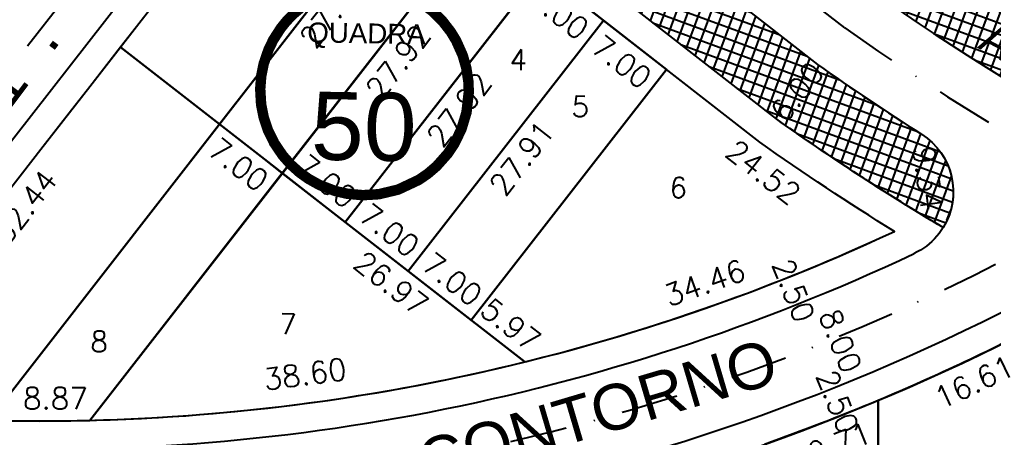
# Model space of a CAD drawing. Header units: millimetres. Extents: x -4430026 to 4783824, y 584 to 9593110.
# Drawn here: x 2830.6 to 2916.1, y 740.9 to 777.6 of the extents above; entities that cross this region are included whole.
import ezdxf
from ezdxf.enums import TextEntityAlignment as Align

# ---------------------------------------------------------------- set-up
doc = ezdxf.new("R2010")
doc.units = ezdxf.units.MM
doc.linetypes.add('CONTINUO', pattern=[0])
doc.linetypes.add('DASHDOT', pattern=[1, 0.5, -0.25, 0, -0.25])
for name, color, linetype in [('Bra-Rua Calçadas', 1, 'Continuous'), ('Calçada', 1, 'Continuous'), ('Cota', 8, 'Continuous'), ('EIXO DAS VIAS', 252, 'DASHDOT'), ('Lotes', 2, 'Continuous'), ('Nomes de Ruas', 3, 'Continuous'), ('Numero de lotes', 5, 'Continuous'), ('númeraçãoquadras', 4, 'Continuous'), ('TXT A.VERDES', 7, 'Continuous'), ('Área Verde Alameda etc.', 92, 'Continuous')]:
    doc.layers.add(name, color=color, linetype=linetype)
doc.styles.add('arcad1', font='romans.shx')
doc.styles.add('ARIAL', font='arial.ttf', dxfattribs={"height": 0.25})
doc.styles.add('ROMANS', font='romans.shx')
doc.styles.add('STYLE1', font='sanss___.ttf')
doc.dimstyles.new('BOLA100', dxfattribs={"dimscale": 0, "dimtxt": 1.9, "dimasz": 0.18, "dimexe": 0.18, "dimexo": 0.063, "dimgap": 0, "dimtad": 1, "dimzin": 4, "dimdsep": 46, "dimtxsty": 'ROMANS', "dimcen": 0.09, "dimse1": 1, "dimse2": 1, "dimsd1": 1, "dimsd2": 1, "dimclrt": 256, "dimaunit": 1, "dimadec": 4, "dimazin": 0, "dimtfac": 1.2, "dimtix": 1, "dimtmove": 2, "dimatfit": 3, "dimfxl": 1, "dimtvp": 2, "dimtolj": 1, "dimtzin": 4, "dimarcsym": 0})
pattern_1 = [(69.82082076021932, (-350710.3129513949, -9590084.730252339), (-0.8940340631347666, 0.3285716724776191), []), (159.8208207602193, (-350710.3129513949, -9590084.730252339), (-0.3285716724776191, -0.8940340631347666), [])]

# ---------------------------------------------------------------- blocks, each defined once
blk = doc.blocks.new('*D6766')
at = {"layer": 'DEFPOINTS', "color": 0}
for p in [(2904.278294344885, 744.7614598498234), (2904.321603775943, 728.9253766797967), (2907.217507705436, 728.9332965644195)]:
    blk.add_point(p, dxfattribs=at)
at = {"layer": 'Cota', "insert": (2908.14584943719, 736.8539362543552), "char_height": 1.9, "attachment_point": 5, "rotation": 270.156695402485, "style": 'ROMANS'}
blk.add_mtext('\\A1;15.84', dxfattribs=at)
blk = doc.blocks.new('*D6767')
at = {"layer": 'DEFPOINTS', "color": 0}
for p in [(2904.903984190772, 744.1757450292464), (2905.954886727954, 744.178619097967), (2906.044001864257, 711.5936909188074)]:
    blk.add_point(p, dxfattribs=at)
at = {"layer": 'Cota', "insert": (2905.898538206206, 727.8858790446073), "char_height": 1.9, "attachment_point": 5, "rotation": 270.15669540356384, "style": 'ROMANS'}
blk.add_mtext('\\A1;32.59', dxfattribs=at)
blk = doc.blocks.new('*D6837')
at = {"layer": 'DEFPOINTS', "color": 0}
for p in [(2839.449506690247, 775.1869332604592, 51.85376853344381), (2841.756155622573, 773.3908407453043), (2819.521440312719, 749.5941240676236, 51.85376853344382)]:
    blk.add_point(p, dxfattribs=at)
at = {"layer": 'Cota', "insert": (2831.042557975942, 761.1780911184549), "char_height": 1.9, "attachment_point": 5, "rotation": 52.09357717126557, "style": 'ROMANS'}
blk.add_mtext('\\A1;32.44', dxfattribs=at)
blk = doc.blocks.new('*D6840')
at = {"layer": 'DEFPOINTS', "color": 0}
for p in [(2870.806111484288, 786.1588204242778), (2873.146229899458, 784.3366666003567), (2853.651780634639, 764.128207514111)]:
    blk.add_point(p, dxfattribs=at)
at = {"layer": 'Cota', "insert": (2863.819500012089, 773.9050151188198), "char_height": 1.9, "attachment_point": 5, "rotation": 52.093577155297616, "style": 'ROMANS'}
blk.add_mtext('\\A1;27.92', dxfattribs=at)
blk = doc.blocks.new('*D6841')
at = {"layer": 'DEFPOINTS', "color": 0}
for p in [(2865.286855214728, 790.464380731855), (2867.36005799916, 788.8500631158881), (2848.128674099675, 768.4288230799627)]:
    blk.add_point(p, dxfattribs=at)
at = {"layer": 'Cota', "insert": (2858.031402979158, 778.415939263378), "char_height": 1.9, "attachment_point": 5, "rotation": 52.0935771579244, "style": 'ROMANS'}
blk.add_mtext('\\A1;27.93', dxfattribs=at)
blk = doc.blocks.new('*D6842')
at = {"layer": 'DEFPOINTS', "color": 0}
for p in [(2856.613738225295, 797.2302612141261, 51.85376853344381), (2858.920387151305, 795.434168703026), (2839.449506690247, 775.1869332604597, 51.85376853344382)]:
    blk.add_point(p, dxfattribs=at)
at = {"layer": 'Cota', "insert": (2849.58870692319, 784.9961596981623), "char_height": 1.9, "attachment_point": 5, "rotation": 52.0935771579244, "style": 'ROMANS'}
blk.add_mtext('\\A1;27.94', dxfattribs=at)
blk = doc.blocks.new('*D6845')
at = {"layer": 'DEFPOINTS', "color": 0}
for p in [(2848.128674099675, 768.4288230799625), (2853.651780630915, 764.1282075159738, 51.85376853344381), (2851.978365228315, 761.9791078352746)]:
    blk.add_point(p, dxfattribs=at)
at = {"layer": 'Cota', "insert": (2849.800466932823, 764.8789800756765), "char_height": 1.9, "attachment_point": 5, "rotation": 322.09357716465945, "style": 'ROMANS'}
blk.add_mtext('\\A1;7.00', dxfattribs=at)
blk = doc.blocks.new('*D6846')
at = {"layer": 'DEFPOINTS', "color": 0}
for p in [(2853.651780631846, 764.1282075159736, 51.85376853344381), (2874.930905237781, 747.5590296593048), (2873.257489825697, 745.4099299664254)]:
    blk.add_point(p, dxfattribs=at)
at = {"layer": 'Cota', "insert": (2863.201582495564, 754.444083356643), "char_height": 1.9, "attachment_point": 5, "rotation": 322.09357716465945, "style": 'ROMANS'}
blk.add_mtext('\\A1;26.97', dxfattribs=at)
blk = doc.blocks.new('*D6849')
at = {"layer": 'DEFPOINTS', "color": 0}
for p in [(2876.325367742671, 781.8532601204256), (2881.844624013627, 777.5476998091231), (2880.098999285352, 775.3100002949641)]:
    blk.add_point(p, dxfattribs=at)
at = {"layer": 'Cota', "insert": (2877.923696959004, 778.2118220733771), "char_height": 1.9, "attachment_point": 5, "rotation": 322.04228123399696, "style": 'ROMANS'}
blk.add_mtext('\\A1;7.00', dxfattribs=at)
blk = doc.blocks.new('*D6850')
at = {"layer": 'DEFPOINTS', "color": 0}
for p in [(2881.844624013627, 777.5476998091231), (2887.363880277599, 773.2421395015456), (2885.618255550227, 771.0044399885451)]:
    blk.add_point(p, dxfattribs=at)
at = {"layer": 'Cota', "insert": (2883.442953226953, 773.9062617645598), "char_height": 1.9, "attachment_point": 5, "rotation": 322.04228123399696, "style": 'ROMANS'}
blk.add_mtext('\\A1;7.00', dxfattribs=at)
blk = doc.blocks.new('*D6851')
at = {"layer": 'DEFPOINTS', "color": 0}
for p in [(2887.363880277599, 773.2421395034082), (2907.37210592114, 759.0212106742454), (2904.953613019801, 755.9209679344033)]:
    blk.add_point(p, dxfattribs=at)
at = {"layer": 'Cota', "insert": (2895.870260096949, 764.2117455887635), "char_height": 1.9, "attachment_point": 5, "rotation": 322.04228123399696, "style": 'ROMANS'}
blk.add_mtext('\\A1;24.52', dxfattribs=at)
blk = doc.blocks.new('*D6852')
at = {"layer": 'DEFPOINTS', "color": 0}
for p in [(2876.325367742671, 781.8532601222882), (2878.498702085322, 780.1609741883303), (2859.174887167277, 759.827591953848)]:
    blk.add_point(p, dxfattribs=at)
at = {"layer": 'Cota', "insert": (2869.17389733954, 769.7317950733984), "char_height": 1.9, "attachment_point": 5, "rotation": 52.09357719269033, "style": 'ROMANS'}
blk.add_mtext('\\A1;27.92', dxfattribs=at)
blk = doc.blocks.new('*D6853')
at = {"layer": 'DEFPOINTS', "color": 0}
for p in [(2881.844624013627, 777.5476998091228), (2883.990368916828, 775.876896633941), (2864.69799369712, 755.5269763898593)]:
    blk.add_point(p, dxfattribs=at)
at = {"layer": 'Cota', "insert": (2874.667489300714, 765.4501898938859), "char_height": 1.9, "attachment_point": 5, "rotation": 52.093577170620655, "style": 'ROMANS'}
blk.add_mtext('\\A1;27.91', dxfattribs=at)
blk = doc.blocks.new('*D6855')
at = {"layer": 'DEFPOINTS', "color": 0}
for p in [(2853.651780631846, 764.1282075178365), (2859.705643770225, 760.5092211786805), (2859.174887167277, 759.8275919519849)]:
    blk.add_point(p, dxfattribs=at)
at = {"layer": 'Cota', "insert": (2857.527745471881, 763.4090934196267), "char_height": 1.9, "attachment_point": 5, "rotation": 322.0935771863186, "style": 'ROMANS'}
blk.add_mtext('\\A1;7.00', dxfattribs=at)
blk = doc.blocks.new('*D6856')
at = {"layer": 'DEFPOINTS', "color": 0}
for p in [(2859.174887167277, 759.827591953848), (2865.228750294642, 756.2086056115654), (2864.697993696655, 755.526976391722)]:
    blk.add_point(p, dxfattribs=at)
at = {"layer": 'Cota', "insert": (2863.050852000078, 759.108477851087), "char_height": 1.9, "attachment_point": 5, "rotation": 322.09357716670235, "style": 'ROMANS'}
blk.add_mtext('\\A1;7.00', dxfattribs=at)
blk = doc.blocks.new('*D6857')
at = {"layer": 'DEFPOINTS', "color": 0}
for p in [(2864.69799369712, 755.5269763898591), (2870.751856832002, 751.9079900493875), (2870.221100231154, 751.2263608258706)]:
    blk.add_point(p, dxfattribs=at)
at = {"layer": 'Cota', "insert": (2868.573958535537, 754.8078622903893), "char_height": 1.9, "attachment_point": 5, "rotation": 322.09357716670235, "style": 'ROMANS'}
blk.add_mtext('\\A1;7.00', dxfattribs=at)
blk = doc.blocks.new('*D6858')
at = {"layer": 'DEFPOINTS', "color": 0}
for p in [(2870.221100230689, 751.2263608258706), (2875.461661839242, 748.2406588842075), (2874.930905237316, 747.559029659305)]:
    blk.add_point(p, dxfattribs=at)
at = {"layer": 'Cota', "insert": (2873.690414305745, 750.8238889255524), "char_height": 1.9, "attachment_point": 5, "rotation": 322.09357716670235, "style": 'ROMANS'}
blk.add_mtext('\\A1;5.97', dxfattribs=at)
blk = doc.blocks.new('*D7279')
at = {"layer": 'DEFPOINTS', "color": 0}
for p in [(2897.621576434454, 754.8199626748005), (2898.10290039789, 752.3217582718407), (2898.541685316698, 752.4954412952552)]:
    blk.add_point(p, dxfattribs=at)
at = {"layer": 'Cota', "insert": (2898.526164081055, 753.83366033689), "char_height": 1.9, "attachment_point": 5, "rotation": 291.595008623545, "style": 'ROMANS'}
blk.add_mtext('\\A1;2.50', dxfattribs=at)
blk = doc.blocks.new('*D7280')
at = {"layer": 'DEFPOINTS', "color": 0}
for p in [(2898.541685316699, 752.4954412952551), (2901.031987118988, 744.8779306542617), (2901.047015510937, 744.8838793011791)]:
    blk.add_point(p, dxfattribs=at)
at = {"layer": 'Cota', "insert": (2902.645714391359, 749.4001657367237), "char_height": 1.9, "attachment_point": 5, "rotation": 291.5950086537257, "style": 'ROMANS'}
blk.add_mtext('\\A1;8.00', dxfattribs=at)
blk = doc.blocks.new('*D7281')
at = {"layer": 'DEFPOINTS', "color": 0}
for p in [(2901.031987118988, 744.8779306542617), (2901.94605444324, 742.5510269366694), (2901.967121285744, 742.5593657668085)]:
    blk.add_point(p, dxfattribs=at)
at = {"layer": 'Cota', "insert": (2902.390386520921, 744.0712639091341), "char_height": 1.9, "attachment_point": 5, "rotation": 291.5950086537257, "style": 'ROMANS'}
blk.add_mtext('\\A1;2.50', dxfattribs=at)
blk = doc.blocks.new('*D7297')
at = {"layer": 'DEFPOINTS', "color": 0}
for p in [(2848.468984551132, 1000.734205124948), (2885.579583106899, 673.4793696813771)]:
    blk.add_point(p, dxfattribs=at)
at = {"layer": 'Cota', "insert": (2884.899862245527, 679.4733968843261), "char_height": 1.9, "attachment_point": 5, "rotation": 276.46968610115937, "style": 'ROMANS'}
blk.add_mtext('\\A1;R329.35', dxfattribs=at)
blk = doc.blocks.new('*D7298')
at = {"layer": 'DEFPOINTS', "color": 0}
for p in [(2848.468984550667, 1000.734205134262), (2887.72685660502, 665.6739421934376)]:
    blk.add_point(p, dxfattribs=at)
at = {"layer": 'Cota', "insert": (2888.422018329484, 659.7408374641575), "char_height": 1.9, "attachment_point": 5, "rotation": 276.68268288777205, "style": 'ROMANS'}
blk.add_mtext('\\A1;R337.35', dxfattribs=at)
blk = doc.blocks.new('*D7620')
at = {"layer": 'DEFPOINTS', "color": 0}
for p in [(2900.624901506921, 773.6776868142676), (2896.93490429978, 768.946503916804), (2897.734407788402, 768.3229461926467)]:
    blk.add_point(p, dxfattribs=at)
at = {"layer": 'Cota', "insert": (2898.830304212302, 771.2727858116045), "char_height": 1.9, "attachment_point": 5, "rotation": 52.0482196628528, "style": 'ROMANS'}
blk.add_mtext('\\A1;6.00', dxfattribs=at)
blk = doc.blocks.new('NUM_quadra')
at = {"color": 6, "const_width": 0.02}
blk.add_lwpolyline([(-0.0133520432061038, 0.1995538096409646), (-0.03396137207856104, 0.197095472313652), (-0.0578817124285985, 0.1914411329007772), (-0.07790545024554181, 0.1842029880920486), (-0.0980839678893761, 0.1742972611462264), (-0.1207629871017981, 0.1594249069193736), (-0.1377379490426744, 0.1450112319564166), (-0.1520556984439002, 0.1299194541657934), (-0.1625180437624446, 0.1165670856272393), (-0.1764344977441241, 0.09418528550563855), (-0.1852438537613963, 0.07539704665055813), (-0.1940684209960429, 0.04834716095183544), (-0.1985176143253418, 0.02430548914494118), (-0.2, 2.449293598294707e-17), (-0.1977479207858246, -0.02992924698156066), (-0.1921041628016216, -0.05564162681201971), (-0.1838936225002688, -0.07863291679524947), (-0.1712831141684111, -0.1032574200760946), (-0.1545538230998021, -0.126937448238237), (-0.1388948904680539, -0.143903472514972), (-0.1218702926523065, -0.1585800484576833), (-0.1045798103362554, -0.1704789232428245), (-0.08309400008057272, -0.1819213762882465), (-0.05305444697320133, -0.1928347107145593), (-0.03024527360995229, -0.1976998316242559), (-3.673940397442059e-17, -0.2), (0.03093315800827364, -0.1975933696651666), (0.06772550614199915, -0.1881841008635162), (0.1069104891608479, -0.1690270608730692), (0.1240420910364873, -0.1568870920480579), (0.1407237443089076, -0.1421155437933556), (0.1613804970022024, -0.118136934052489), (0.1736687274357323, -0.09919260612995974), (0.1869657857282061, -0.0710196801389201), (0.1962420223455323, -0.03858845249210724), (0.2, 0), (0.1989460999390915, 0.02050486086334195), (0.1943382022861565, 0.04725106487884616), (0.1870936531840374, 0.07068214016462095), (0.1741307933804454, 0.09837919900414235), (0.1635485483198982, 0.1151167769808291), (0.147166134549038, 0.1354331157505226), (0.1285083774114599, 0.1532501123493023), (0.1062576314788641, 0.1694382358043837), (0.07819320380287934, 0.1840810225934259), (0.05327206202334694, 0.1927747063485785), (0.02666753040880443, 0.1982141337591634), (1.224646799147353e-17, 0.2)], close=True, dxfattribs=at)
blk.add_circle((0, 0), 0.2)
at = {"color": 3, "insert": (-0.1114319926046001, 0.1285282569724242), "char_height": 0.038, "width": 0.2663, "attachment_point": 1, "style": 'STYLE1'}
blk.add_mtext('\\fArial|b0|i0|c0|p34;QUADRA', dxfattribs=at)
at = {"color": 3, "style": 'STYLE1'}
blk.add_attdef('00', text='', height=0.13, dxfattribs=at).set_placement((-2.886579864025407e-15, -0.1334628551621867), align=Align.CENTER)

msp = doc.modelspace()

# ---------------------------------------------------------------- hatches: boundary and pattern name
at = {"layer": 'Área Verde Alameda etc.'}
h = msp.add_hatch(dxfattribs=at)
h.set_pattern_fill('ANSI37', color=256, scale=0.3, angle=24.82082076021936, style=0)
h.set_pattern_definition(pattern_1)
edge = h.paths.add_edge_path()
edge.add_line((2901.171908753795, 791.0721298102776), (2870.063660260626, 815.3159162775169))
edge.add_arc((2868.834247749053, 813.7384040356169), 1.999999999239229, 52.06942057050714, 142.0935772170054)
edge.add_line((2867.256217311007, 814.9671513382832), (2866.007392318324, 813.3633359373102))
edge.add_arc((2867.585422756138, 812.1345886327813), 2.000000000262974, 142.093577170805, 232.0422812626653)
edge.add_line((2866.355263161344, 810.5576589033494), (2905.398265087848, 780.1002944969127))
edge.add_arc((3024.396313789695, 948.4351791106651), 206.1484149169539, 234.7430286820938, 264.4793448035696)
edge.add_arc((3004.756299685791, 745.2336900420974), 1.99999999886292, 264.4793447441222, 349.8062617073801)
edge.add_arc((3034.282748342886, 739.9243746605257), 28.00000000269185, 165.4188903751933, 169.8062616886033, ccw=False)
edge.add_arc((3005.248981591651, 747.4768834077308), 1.999999999638153, 345.4188903867997, 444.5572813103912)
edge.add_arc((3024.396313793304, 948.4351791088025), 199.8684149182123, 231.9369935703489, 264.55728130797, ccw=False)
h = msp.add_hatch(dxfattribs=at)
h.set_pattern_fill('ANSI37', color=256, scale=0.3, angle=24.82082076021936, style=0)
h.set_pattern_definition(pattern_1)
edge = h.paths.add_edge_path()
edge.add_arc((3024.396313778403, 948.4351791013519), 214.1484149045882, 234.6920930982369, 237.6307419720217)
edge.add_arc((2906.534643467794, 762.4944593646119), 5.999999999123097, -31.588454500512626, 57.630741955280314, ccw=False)
edge.add_arc((3024.39631374505, 948.4351791125277), 220.1484148961538, 236.6238872241187, 239.1923490346319, ccw=False)
edge.add_arc((3024.396313750405, 948.4351791143904), 220.148414900698, 234.6557278842175, 236.62388722322152, ccw=False)
edge.add_line((2897.043080651072, 768.8621338028947), (2856.17520979453, 800.7362618092934))
edge.add_arc((2860.909301107446, 797.0500198957066), 6.000000000375581, 52.042281285438776, 142.0935771677316, ccw=False)
edge.add_line((2864.599779890255, 801.7808090858648), (2900.624901506921, 773.6776868142674))

# ---------------------------------------------------------------- linework, layer by layer
at = {"layer": 'Bra-Rua Calçadas'}
for points in [[(2901.171908753795, 791.0721298102776), (2870.063660260626, 815.3159162775169, 0.4143370552905027), (2867.256217311007, 814.9671513382832), (2866.007392318324, 813.3633359373102, 0.4139513645019107), (2866.355263161344, 810.5576589033494), (2905.398265087848, 780.1002944969127, 0.1304821948115216), (3004.563890508247, 743.2429668810705, 0.390521805094207), (3006.724729595577, 744.879735684071, -0.01914585761048461), (3007.184566041326, 746.9733828250805, 0.4617386958503184), (3005.438682711554, 749.4678664524595, -0.1433018658670353)], [(2911.64563848857, 759.3515737653265, -0.01979732980327878), (2897.043080651538, 768.8621338028947), (2856.17520979453, 800.7362618092934, -0.4144758088464731), (2864.599779890721, 801.7808090858648), (2900.624901506921, 773.6776868142674, 0.01282297735462545), (2909.746885638555, 767.5621511675904, -0.410227742223652), (2911.645638489035, 759.3515737653265, -0.410227742223652)], [(2900.624901506921, 773.6776868142674, 0.01282297735462544), (2909.746885638089, 767.562151169453, -0.4102277422096433), (2911.645638488104, 759.3515737671892, -0.01120749804137754), (2903.285486114548, 764.5942369588206, -0.00858792628494907), (2897.043080651072, 768.8621338028947), (2856.17520979453, 800.7362618092934, -0.414475808846473), (2864.599779890255, 801.7808090858648)]]:
    msp.add_lwpolyline(points, format="xyb", close=True, dxfattribs=at)
at = {"layer": 'Calçada', "lineweight": -3}
msp.add_line((2856.17520979453, 800.7362618092934), (2817.177330221386, 750.6528632529566), dxfattribs=at)
at = {"layer": 'Calçada', "linetype": 'CONTINUO', "lineweight": -3}
msp.add_lwpolyline([(2856.175209792144, 800.736261811156, -0.4144758088546946), (2864.599779887869, 801.7808090877274), (2900.624901504534, 773.6776868161301, 0.01282297735469152), (2909.746885635703, 767.5621511713157, -0.4102277422096433), (2911.645638485717, 759.3515737690518)], format="xyb", dxfattribs=at)
at = {"layer": 'Calçada', "lineweight": -3}
msp.add_lwpolyline([(2911.612517357209, 765.6905815098921, -0.4500905065609491), (2909.094904178624, 757.0681286417434)], format="xyb", dxfattribs=at)
at = {"layer": 'Calçada', "lineweight": -3, "flags": 128}
msp.add_lwpolyline([(2733.247448062395, 734.0569071397672), (2816.053687801455, 732.5759475827704, 0.1509820362862692), (2924.488169216422, 756.0201787744204, 0.1509820362862692)], format="xyb", dxfattribs=at)
at = {"layer": 'Calçada', "lineweight": -3}
msp.add_arc((2832.336272475181, 919.753795592163), 179.8847235656208, 266.6835755198842, 295.258956430846, dxfattribs=at)
at = {"layer": 'EIXO DAS VIAS', "ltscale": 10}
for p, q in [((2859.168388278094, 811.0909756850938, 51.85376853344381), (2801.351841537153, 736.839524440516, 51.85376853344381)), ((2903.011933936608, 776.8887171224246), (2859.158484628295, 811.0987015050391))]:
    msp.add_line(p, q, dxfattribs=at)
at = {"layer": 'EIXO DAS VIAS', "ltscale": 10, "flags": 128}
msp.add_lwpolyline([(2722.602143614424, 738.2479342166821), (2816.263767167331, 736.5728300586829, 0.1585392770966974), (2927.099639855196, 762.1673248410711, 0.1585392770966974)], format="xyb", dxfattribs=at)
at = {"layer": 'EIXO DAS VIAS', "ltscale": 10}
for radius, start, end in [(195.8684149169726, 231.9369934514823, 266.9733504990933), (210.1484149169725, 234.7171972417039, 266.1568491381424)]:
    msp.add_arc((3024.396313790103, 948.4351791069398), radius, start, end, dxfattribs=at)
at = {"layer": 'Lotes'}
for p, q in [((2856.613738225644, 797.2302612159888), (2841.053410133683, 777.2467615418623)), ((2827.880600211547, 742.4250411876033), (2865.286855216475, 790.4643807318548)), ((2865.286855216009, 790.4643807318548), (2848.128674102818, 768.4288230799625)), ((2836.751633830239, 742.4240328949431), (2870.806111484637, 786.1588204242776)), ((2870.806111482774, 786.1588204261402), (2853.651780633127, 764.1282075159738)), ((2859.174887167161, 759.8275919519851), (2876.32536774628, 781.8532601204256)), ((2876.325367748143, 781.8532601167003), (2859.174887165764, 759.8275919519851)), ((2841.053410133683, 777.2467615418623), (2839.449506691528, 775.1869332604597)), ((2864.697993697935, 755.5269763861338), (2881.844624015373, 777.5476998091231)), ((2881.844624015839, 777.5476998091231), (2864.697993697004, 755.5269763861338)), ((2839.449506691528, 775.1869332604597), (2846.550643661862, 769.657570391942)), ((2870.221100229641, 751.2263608221451), (2887.363880281207, 773.2421395015458)), ((2846.550643662793, 769.6575703863541), (2852.07375019217, 765.3569548205028)), ((2852.073750193102, 765.3569548205028), (2857.596856725739, 761.0563392583767)), ((2857.596856725739, 761.0563392583767), (2874.930905235802, 747.559029659305))]:
    msp.add_line(p, q, dxfattribs=at)
at = {"layer": 'Lotes', "lineweight": -3}
for p, q in [((2856.613738225178, 797.2302612159888), (2841.053410132752, 777.2467615399996)), ((2865.286855216475, 790.4643807318548), (2848.128674100955, 768.4288230836878)), ((2870.80611148324, 786.1588204261402), (2853.651780632195, 764.1282075159738)), ((2876.32536774954, 781.8532601167003), (2859.174887164832, 759.8275919501225)), ((2841.053410133683, 777.2467615418623), (2836.752705619076, 771.7235407773892)), ((2881.844624015373, 777.5476998091231), (2864.697993697004, 755.5269763861338)), ((2839.449506690597, 775.1869332604597), (2836.752705620938, 771.7235407773892)), ((2836.752705619076, 771.7235407773892), (2832.452001107262, 766.2003200129161)), ((2836.752705620938, 771.7235407773892), (2835.148891122417, 769.663826724563)), ((2835.148891124745, 769.6638267208377), (2832.452001110056, 766.2003200110535)), ((2832.452001110056, 766.2003200110535), (2830.848275565879, 764.140720196117))]:
    msp.add_line(p, q, dxfattribs=at)
at = {"layer": 'Lotes'}
for points in [[(2822.065773100929, 742.6666503865758, 0.124309074110684), (2907.372105921489, 759.0212106742451, -0.01592871573534303), (2895.550217488651, 766.8559949119131), (2856.613738225178, 797.2302612159888)], [(2822.065772545395, 742.6666504201035, 0.008202843626739835), (2827.880600212013, 742.4250411876033), (2848.128674100024, 768.4288230799625), (2846.550643661862, 769.6575703882168), (2839.449506689665, 775.186933264185), (2836.752705620938, 771.7235407773892), (2835.148891121486, 769.6638267264257), (2832.452001109124, 766.2003200129161), (2830.848275565413, 764.1407201979796), (2819.149868269322, 749.1169291195015)]]:
    msp.add_lwpolyline(points, format="xyb", dxfattribs=at)
for points in [[(2865.286855215543, 790.4643807318548), (2856.613738226109, 797.2302612159888), (2841.053410133683, 777.2467615437249), (2839.449506691528, 775.1869332623223), (2846.550643661396, 769.6575703938047), (2848.12867410049, 768.4288230836878)], [(2870.806111484637, 786.1588204242776), (2865.286855215078, 790.4643807318548), (2848.128674100024, 768.4288230836878), (2852.073750191239, 765.3569548223654), (2853.651780634989, 764.1282075141112)], [(2876.325367744417, 781.853260118563), (2870.806111484637, 786.1588204242776), (2853.651780632195, 764.1282075178365), (2857.596856724807, 761.0563392602394), (2859.174887167626, 759.8275919538478)], [(2870.221100231038, 751.2263608258704), (2857.596856724807, 761.0563392602394), (2853.651780633592, 764.1282075159738), (2870.806111484171, 786.1588204261402), (2887.363880280742, 773.2421395034085)], [(2881.844624013976, 777.5476998091231), (2876.32536774302, 781.8532601204256), (2859.174887166695, 759.8275919519851), (2864.697993697935, 755.5269763879965)], [(2887.363880279345, 773.2421395015458), (2881.844624013976, 777.5476998091231), (2864.697993697469, 755.5269763898591), (2870.221100230572, 751.2263608258704)]]:
    msp.add_lwpolyline(points, close=True, dxfattribs=at)
for points in [[(2848.128674100024, 768.4288230799625), (2846.550643661862, 769.6575703882168), (2839.4495066892, 775.1869332660476), (2836.752705620938, 771.7235407773892), (2835.14889112102, 769.6638267282883), (2832.452001108193, 766.2003200129161), (2830.848275564482, 764.1407201998422), (2819.14986826839, 749.1169291213641, 0.6036217378181143), (2822.065773419907, 742.666650369812, 0.008202842386503378), (2827.880600208287, 742.4250411857406)], [(2895.550217489117, 766.8559949119131), (2887.363880277948, 773.2421395034085), (2870.221100229175, 751.2263608277331), (2874.93090523813, 747.5590296574424, 0.04860603484771073), (2907.372105921489, 759.0212106742451, -0.01592871573534303)], [(2853.651780634524, 764.1282075159738), (2852.07375019217, 765.3569548223654), (2848.128674099558, 768.4288230855504), (2827.880600212013, 742.4250411876033, 0.0125044882543931), (2836.751633829308, 742.4240328968058)], [(2857.596856724807, 761.0563392602394), (2853.651780633592, 764.1282075159738), (2836.751633829308, 742.4240328968058, 0.05445406173444754), (2874.930905237665, 747.5590296574424)], [(2929.411903910675, 747.06418182892, -0.01058061068554407), (2920.977301622612, 751.2631106302629, -0.02182033151408311), (2905.954886727837, 744.178619092379), (2905.99819615936, 728.342535929803), (2918.803011026104, 722.7544486988822)], [(2905.954886728303, 744.1786190961043, -0.01406641325912375), (2895.965411163272, 740.3166877329836), (2896.051477206742, 708.8466592059026), (2906.044001864606, 711.5936909188072)]]:
    msp.add_lwpolyline(points, format="xyb", close=True, dxfattribs=at)
at = {"layer": 'Lotes', "flags": 128}
msp.add_lwpolyline([(2733.202743619086, 731.5573068671415), (2815.92313708678, 730.0778826419751, 0.1436300062362057), (2920.977301623543, 751.2631106321255, 0.1436300062362057)], format="xyb", dxfattribs=at)
msp.add_lwpolyline([(2906.133117001375, 679.0087627433727), (2905.954886728769, 744.1786190942416)], dxfattribs=at)
at = {"layer": 'Área Verde Alameda etc.'}
for points in [[(2901.171908753795, 791.0721298102776), (2870.063660260626, 815.3159162775169, 0.4143370552905027), (2867.256217311007, 814.9671513382832), (2866.007392318324, 813.3633359373102, 0.4139513645019107), (2866.355263161344, 810.5576589033494), (2905.398265087848, 780.1002944969127, 0.1304821948115216), (3004.563890508247, 743.2429668810705, 0.390521805094207), (3006.724729595577, 744.879735684071, -0.01914585761048461), (3007.184566041326, 746.9733828250805, 0.4617386958503184), (3005.438682711554, 749.4678664524595, -0.1433018658670353)], [(2911.64563848857, 759.3515737653265, -0.01979732980327878), (2897.043080651538, 768.8621338028947), (2856.17520979453, 800.7362618092934, -0.4144758088464731), (2864.599779890721, 801.7808090858648), (2900.624901506921, 773.6776868142674, 0.01282297735462545), (2909.746885638555, 767.5621511675904, -0.410227742223652), (2911.645638489035, 759.3515737653265, -0.410227742223652)], [(2900.624901506921, 773.6776868142674, 0.01282297735462544), (2909.746885638089, 767.562151169453, -0.4102277422096433), (2911.645638488104, 759.3515737671892, -0.01120749804137754), (2903.285486114548, 764.5942369588206, -0.00858792628494907), (2897.043080651072, 768.8621338028947), (2856.17520979453, 800.7362618092934, -0.414475808846473), (2864.599779890255, 801.7808090858648)]]:
    msp.add_lwpolyline(points, format="xyb", close=True, dxfattribs=at)

# ---------------------------------------------------------------- block references
at = {"layer": 'númeraçãoquadras', "linetype": 'ByBlock', "extrusion": (0.08441109911141861, -0.001452856403118583, 0.996429955167484)}
ref = msp.add_blockref('NUM_quadra', (820.5005776566334, -2828.18210247898, 344.4456715448655), dxfattribs=dict(at, xscale=45.93175888075766, yscale=45.93175888024863, zscale=45.93175853019476, rotation=270.0385460294471))
ref.add_attrib('00', '50', dxfattribs={"layer": '0', "color": 3, "extrusion": (0.08441109911141861, -0.001452856403118583, 0.996429955167484), "height": 5.971128608923882, "rotation": 270.0385460324998, "style": 'STYLE1'}).set_placement((814.3703986937527, -2828.186226594588, 344.445671544764), align=Align.CENTER)

# ---------------------------------------------------------------- texts
at = {"layer": 'Cota', "char_height": 1.9, "attachment_point": 5, "style": 'ROMANS'}
for s, insert, rotation in [('\\A1;9.34', (2910.296087800687, 763.6796910409371), 277.8426601257463), ('\\A1;34.46', (2890.724271802685, 754.4993120898048, -51.85376853344381), 19.459421191251945), ('\\A1;38.60', (2855.640802654891, 746.4820247833172, -51.85376853344381), 7.660140908689053), ('\\A1;16.61', (2914.379475060372, 745.7840728555361, -51.85376853344381), 25.248317368610383), ('\\A1;8.87', (2833.736625900014, 744.3516692482422, -51.85376853344381), 359.99348768881504), ('\\A1;10.71', (2901.780282508103, 740.1262526512633, -51.85376853344381), 21.136502366164986)]:
    msp.add_mtext(s, dxfattribs=dict(at, insert=insert, rotation=rotation))
at = {"layer": 'Nomes de Ruas', "extrusion": (-0.06624408290801698, -0.0558461081864297, 0.9962393957679576), "style": 'ARIAL'}
msp.add_text('RUA 11  .', height=4, rotation=102.967461719728, dxfattribs=at).set_placement((1234.489488668219, 2644.985989511046, -228.4881014299543), align=Align.MIDDLE_CENTER)
at = {"layer": 'Nomes de Ruas', "extrusion": (-0.08648013943635861, -0.005315242512117075, 0.9962393957679576), "style": 'ARIAL'}
msp.add_text('CONTORNO ', height=3.999999999999999, rotation=102.9674617303421, dxfattribs=at).set_placement((-565.158770173966, 2911.303042643433, -252.3723600263184), align=Align.MIDDLE_CENTER)
at = {"layer": 'Numero de lotes', "style": 'arcad1'}
for s, p in [('4', (2874.356552665458, 774.0861896612237, 103.7075370668876)), ('5', (2879.813308367377, 769.983972817708, 103.7075370668876)), ('6', (2888.405267638957, 762.8594172653297, 103.7075370668876)), ('7', (2854.147288095543, 750.9021091275404, 103.7075370668876)), ('8', (2837.580028881655, 749.3487571068595, 103.7075370668876))]:
    msp.add_text(s, height=1.799999999999999, rotation=358.9753949972398, dxfattribs=at).set_placement(p, align=Align.MIDDLE_CENTER)
at = {"layer": 'TXT A.VERDES', "linetype": 'CONTINUO', "insert": (2915.914892458228, 777.6217914149652, 103.7075370668876), "char_height": 2.799999999999996, "width": 43.98267497603155, "attachment_point": 1, "rotation": 331.87148884790116, "style": 'arcad1'}
msp.add_mtext('{\\fArial|b0|i0|c0|p34;A.V.A 09}', dxfattribs=at)

# ---------------------------------------------------------------- dimensions: what is measured, and where the dimension line sits
at = {"layer": 'Cota'}
for center, mpoint, picture, middle in [((2848.468984551132, 1000.734205124948, -51.85376853344381), (2885.579583106899, 673.4793696813771, -51.85376853344381), '*D7297', (2884.899862245527, 679.4733968843261, -51.85376853344381)), ((2848.468984550667, 1000.734205134262, -51.85376853344381), (2887.72685660502, 665.6739421934376, -51.85376853344381), '*D7298', (2888.422018329484, 659.7408374641575, -51.85376853344381))]:
    dim = msp.add_radius_dim(center=center, mpoint=mpoint, dimstyle='BOLA100', override={"dimscale": 1}, dxfattribs=at)
    dim.commit()
    dim.dimension.update_dxf_attribs({"geometry": picture, "text_midpoint": middle, "dimtype": 164})
for base, p1, p2, angle, picture, middle in [((2858.920387151305, 795.434168703026, -51.85376853344382), (2839.449506690247, 775.1869332604597), (2856.613738225295, 797.2302612141261), 232.0935771579244, '*D6842', (2849.58870692319, 784.9961596981623, -51.85376853344382)), ((2867.36005799916, 788.8500631158881, -51.85376853344381), (2848.128674099675, 768.4288230799625, -51.85376853344381), (2865.286855214728, 790.4643807318548, -51.85376853344381), 232.0935771579244, '*D6841', (2858.031402979158, 778.415939263378, -51.85376853344381)), ((2873.146229899458, 784.3366666003567, -51.85376853344381), (2853.65178063464, 764.1282075141112, -51.85376853344381), (2870.806111484288, 786.1588204242776, -51.85376853344381), 232.0935771552976, '*D6840', (2863.819500012089, 773.9050151188198, -51.85376853344381)), ((2880.098999285352, 775.3100002949641, -51.85376853344381), (2876.325367742671, 781.8532601204256, -51.85376853344381), (2881.844624013627, 777.5476998091231, -51.85376853344381), 142.042281233997, '*D6849', (2877.923696959004, 778.2118220733771, -51.85376853344381)), ((2885.618255550227, 771.0044399885451, -51.85376853344381), (2881.844624013627, 777.5476998091231, -51.85376853344381), (2887.363880277599, 773.2421395015458, -51.85376853344381), 142.042281233997, '*D6850', (2883.442953226953, 773.9062617645598, -51.85376853344381)), ((2904.953613019801, 755.9209679344033, -51.85376853344381), (2887.363880277599, 773.2421395034085, -51.85376853344381), (2907.37210592114, 759.0212106742451, -51.85376853344381), 142.042281233997, '*D6851', (2895.870260096949, 764.2117455887635, -51.85376853344381)), ((2851.978365228315, 761.9791078352746, -51.85376853344381), (2848.128674099675, 768.4288230799625, -51.85376853344381), (2853.651780630915, 764.1282075159738), 142.0935771646594, '*D6845', (2849.800466932823, 764.8789800756765, -51.85376853344381)), ((2873.257489825697, 745.4099299664254, -51.85376853344381), (2853.651780631846, 764.1282075159738), (2874.930905237781, 747.559029659305, -51.85376853344381), 142.0935771646594, '*D6846', (2863.201582495564, 754.444083356643, -51.85376853344381)), ((2865.228750294642, 756.2086056115654, -51.85376853344381), (2859.174887167277, 759.8275919538478, -51.85376853344381), (2864.697993696655, 755.5269763917217, -51.85376853344381), 142.0935771667023, '*D6856', (2863.050852000078, 759.108477851087, -51.85376853344381)), ((2870.751856832002, 751.9079900493875, -51.85376853344381), (2864.69799369712, 755.5269763898591, -51.85376853344381), (2870.221100231154, 751.2263608258704, -51.85376853344381), 142.0935771667023, '*D6857', (2868.573958535537, 754.8078622903893, -51.85376853344381)), ((2875.461661839242, 748.2406588842075, -51.85376853344381), (2870.221100230689, 751.2263608258704, -51.85376853344381), (2874.930905237316, 747.559029659305, -51.85376853344381), 142.0935771667023, '*D6858', (2873.690414305745, 750.8238889255524, -51.85376853344381)), ((2901.967121285744, 742.5593657668085, -51.85376853344381), (2901.031987118988, 744.8779306542615, -51.85376853344381), (2901.946054443239, 742.5510269366691, -51.85376853344381), 111.5950086537257, '*D7281', (2902.390386520921, 744.0712639091341, -51.85376853344381))]:
    dim = msp.add_linear_dim(base=base, p1=p1, p2=p2, angle=angle, dimstyle='BOLA100', override={"dimscale": 1}, dxfattribs=at)
    dim.commit()
    dim.dimension.update_dxf_attribs({"geometry": picture, "text_midpoint": middle})
for p1, p2, distance, picture, middle in [((2859.174887167277, 759.8275919538478, -51.85376853344381), (2876.325367742671, 781.8532601222882, -51.85376853344381), -2.7544897616831614, '*D6852', (2869.17389733954, 769.7317950733984, -51.85376853344381)), ((2864.69799369712, 755.5269763898591, -51.85376853344381), (2881.844624013627, 777.5476998091231, -51.85376853344381), -2.719522833111202, '*D6853', (2874.667489300714, 765.4501898938859, -51.85376853344381)), ((2819.521440312719, 749.5941240676234), (2839.449506690247, 775.1869332604597), -2.923453030236268, '*D6837', (2831.042557975942, 761.1780911184549, -51.85376853344381)), ((2900.624901506921, 773.6776868142674), (2896.93490429978, 768.946503916804), 1.013918174053106, '*D7620', (2898.830304212302, 771.2727858116045)), ((2853.651780631846, 764.1282075178365, -51.85376853344381), (2859.174887167277, 759.8275919519851, -51.85376853344381), 0.8638987060170848, '*D6855', (2857.527745471881, 763.4090934196267, -51.85376853344381)), ((2897.621576434454, 754.8199626748005, -51.85376853344381), (2898.541685316699, 752.4954412952552, -51.85376853344381), -0.47190888696486466, '*D7279', (2898.526164081055, 753.83366033689, -51.85376853344381)), ((2904.278294344886, 744.7614598498235, -51.85376853344381), (2904.321603775943, 728.925376679797, -51.85376853344381), 2.895914759350951, '*D6766', (2908.14584943719, 736.8539362543552, -51.85376853344381)), ((2906.044001864257, 711.5936909188072, -51.85376853344381), (2905.954886727954, 744.1786190979669, -51.85376853344381), 1.0509064672589796, '*D6767', (2905.898538206206, 727.8858790446073, -51.85376853344381))]:
    dim = msp.add_aligned_dim(p1=p1, p2=p2, distance=distance, dimstyle='BOLA100', override={"dimscale": 1}, dxfattribs=at)
    dim.commit()
    dim.dimension.update_dxf_attribs({"geometry": picture, "text_midpoint": middle})
dim = msp.add_linear_dim(base=(2901.047015510937, 744.8838793011791, -51.85376853344381), p1=(2898.541685316699, 752.4954412952552, -51.85376853344381), p2=(2901.031987118988, 744.8779306542615, -51.85376853344381), angle=111.5950086537257, dimstyle='BOLA100', override={"dimscale": 1}, dxfattribs=at)
dim.commit()
dim.dimension.update_dxf_attribs({"geometry": '*D7280', "text_midpoint": (2902.645714391359, 749.4001657367237, -51.85376853344381), "dimtype": 160})

doc.saveas('drawing.dxf')
